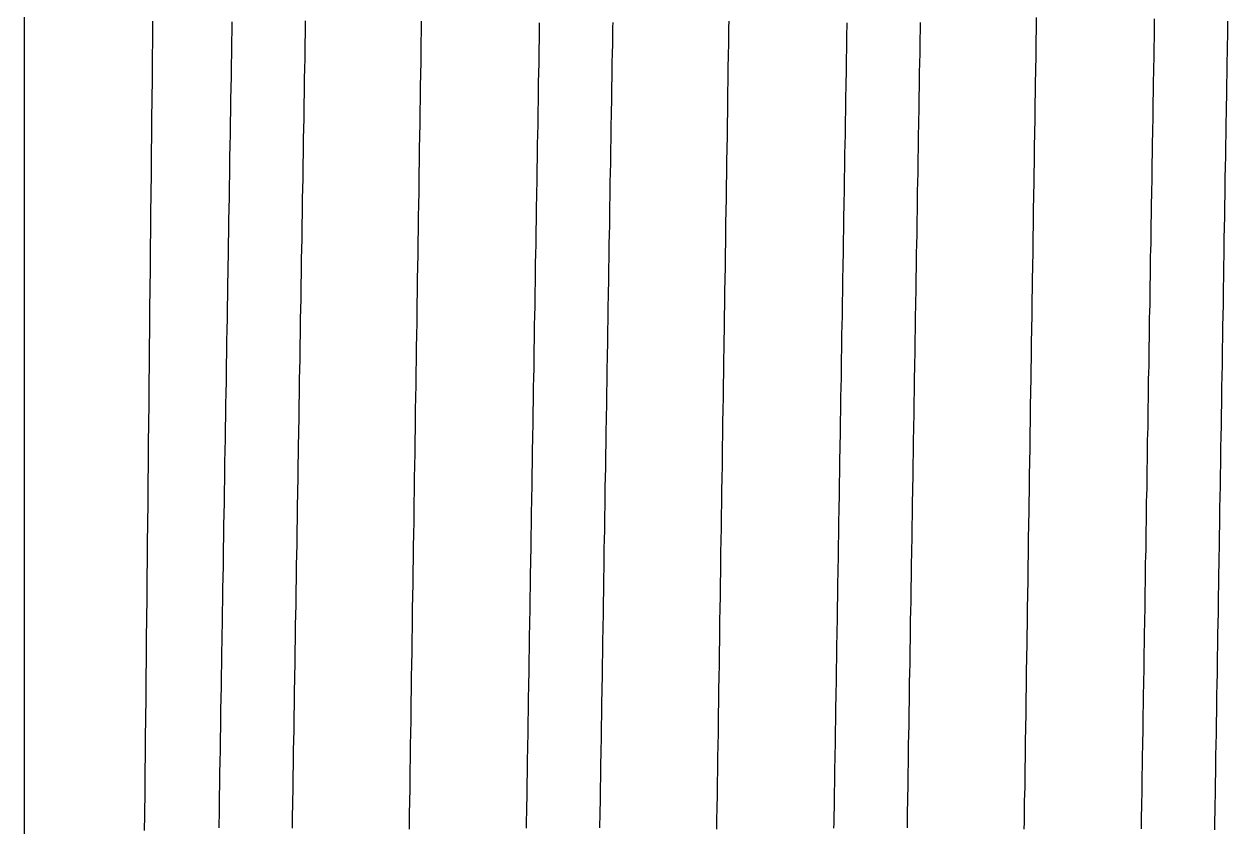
# Model space of a CAD drawing. Header units: millimetres. Extents: x 0 to 3800, y -67 to 2530.
# Drawn here: x 2223.99 to 2230.02, y 1465.35 to 1469.37 of the extents above; entities that cross this region are included whole.
import ezdxf

# ---------------------------------------------------------------- set-up
doc = ezdxf.new("R2010")
doc.units = ezdxf.units.MM
doc.layers.add('내부선 및 부속', color=4, linetype='Continuous')

msp = doc.modelspace()

# ---------------------------------------------------------------- linework, layer by layer
at = {"layer": '내부선 및 부속', "linetype": 'Continuous'}
msp.add_line((2223.9926, 1480.41), (2223.9926, 1449.6136), dxfattribs=at)
at = {"layer": '내부선 및 부속', "linetype": 'Continuous', "flags": 128}
for points in [[(2224.6366, 1469.3858), (2224.6366, 1469.3608), (2224.6356, 1469.3358), (2224.6356, 1469.3108), (2224.6356, 1469.2858), (2224.6356, 1469.2608), (2224.6346, 1469.2348), (2224.6346, 1469.2098), (2224.6346, 1469.1848), (2224.6346, 1469.1598), (2224.6336, 1469.1348), (2224.6336, 1469.1098), (2224.6336, 1469.0848), (2224.6336, 1469.0598), (2224.6326, 1469.0348), (2224.6326, 1469.0098), (2224.6326, 1468.9848), (2224.6326, 1468.9598), (2224.6316, 1468.9348), (2224.6316, 1468.9098), (2224.6316, 1468.8848), (2224.6306, 1468.8598), (2224.6306, 1468.8348), (2224.6306, 1468.8098), (2224.6306, 1468.7848), (2224.6296, 1468.7598), (2224.6296, 1468.7598), (2224.6296, 1468.7348), (2224.6296, 1468.7098), (2224.6296, 1468.6848), (2224.6286, 1468.6598), (2224.6286, 1468.6348), (2224.6286, 1468.6098), (2224.6286, 1468.5848), (2224.6276, 1468.5598), (2224.6276, 1468.5348), (2224.6276, 1468.5098), (2224.6276, 1468.4848), (2224.6266, 1468.4598), (2224.6266, 1468.4348), (2224.6266, 1468.4098), (2224.6266, 1468.3848), (2224.6256, 1468.3598), (2224.6256, 1468.3348), (2224.6256, 1468.3098), (2224.6246, 1468.2848), (2224.6246, 1468.2598), (2224.6246, 1468.2348), (2224.6246, 1468.2098), (2224.6236, 1468.1848), (2224.6236, 1468.1598), (2224.6236, 1468.1348), (2224.6236, 1468.1098), (2224.6226, 1468.0848), (2224.6226, 1468.0598), (2224.6226, 1468.0348), (2224.6226, 1468.0098), (2224.6216, 1467.9848), (2224.6216, 1467.9598), (2224.6216, 1467.9348), (2224.6216, 1467.9098), (2224.6206, 1467.8848), (2224.6206, 1467.8598), (2224.6206, 1467.8338), (2224.6206, 1467.8088), (2224.6196, 1467.7838), (2224.6196, 1467.7588), (2224.6196, 1467.7338), (2224.6196, 1467.7088), (2224.6186, 1467.6838), (2224.6186, 1467.6588), (2224.6186, 1467.6338), (2224.6176, 1467.6088), (2224.6176, 1467.5838), (2224.6176, 1467.5588), (2224.6176, 1467.5338), (2224.6166, 1467.5088), (2224.6166, 1467.4838), (2224.6166, 1467.4588), (2224.6166, 1467.4338), (2224.6156, 1467.4088), (2224.6156, 1467.3838), (2224.6156, 1467.3588), (2224.6156, 1467.3338), (2224.6146, 1467.3088), (2224.6146, 1467.2838), (2224.6146, 1467.2588), (2224.6146, 1467.2338), (2224.6136, 1467.2088), (2224.6136, 1467.1838), (2224.6136, 1467.1588), (2224.6136, 1467.1338), (2224.6126, 1467.1088), (2224.6126, 1467.0838), (2224.6126, 1467.0588), (2224.6126, 1467.0338), (2224.6116, 1467.0088), (2224.6116, 1466.9838), (2224.6116, 1466.9588), (2224.6116, 1466.9338), (2224.6106, 1466.9088), (2224.6106, 1466.8838), (2224.6106, 1466.8588), (2224.6106, 1466.8338), (2224.6096, 1466.8088), (2224.6096, 1466.7838), (2224.6096, 1466.7588), (2224.6086, 1466.7338), (2224.6086, 1466.7088), (2224.6086, 1466.6838), (2224.6086, 1466.6588), (2224.6076, 1466.6338), (2224.6076, 1466.6088), (2224.6076, 1466.5838), (2224.6076, 1466.5588), (2224.6066, 1466.5338), (2224.6066, 1466.5088), (2224.6066, 1466.4838), (2224.6066, 1466.4588), (2224.6056, 1466.4338), (2224.6056, 1466.4078), (2224.6056, 1466.3828), (2224.6056, 1466.3578), (2224.6046, 1466.3328), (2224.6046, 1466.3078), (2224.6046, 1466.2828), (2224.6046, 1466.2578), (2224.6046, 1466.2578), (2224.6036, 1466.2328), (2224.6036, 1466.2078), (2224.6036, 1466.1828), (2224.6036, 1466.1578), (2224.6026, 1466.1328), (2224.6026, 1466.1078), (2224.6026, 1466.0828), (2224.6026, 1466.0578), (2224.6016, 1466.0328), (2224.6016, 1466.0078), (2224.6016, 1465.9828), (2224.6016, 1465.9578), (2224.6006, 1465.9328), (2224.6006, 1465.9078), (2224.6006, 1465.8828), (2224.6006, 1465.8578), (2224.5996, 1465.8328), (2224.5996, 1465.8078), (2224.5996, 1465.7828), (2224.5996, 1465.7578), (2224.5986, 1465.7328), (2224.5986, 1465.7078), (2224.5986, 1465.6828), (2224.5976, 1465.6578), (2224.5976, 1465.6328), (2224.5976, 1465.6078), (2224.5976, 1465.5828), (2224.5966, 1465.5578), (2224.5966, 1465.5328), (2224.5966, 1465.5078), (2224.5966, 1465.4828), (2224.5956, 1465.4578), (2224.5956, 1465.4328), (2224.5956, 1465.4078), (2224.5956, 1465.3828), (2224.5946, 1465.3578), (2224.5946, 1465.3328)], [(2224.9696, 1465.3458), (2224.9696, 1465.3748), (2224.9706, 1465.4038), (2224.9706, 1465.4328), (2224.9716, 1465.4618), (2224.9716, 1465.4908), (2224.9716, 1465.5198), (2224.9726, 1465.5478), (2224.9726, 1465.5768), (2224.9736, 1465.6058), (2224.9736, 1465.6348), (2224.9746, 1465.6638), (2224.9746, 1465.6928), (2224.9756, 1465.7208), (2224.9756, 1465.7498), (2224.9766, 1465.7788), (2224.9766, 1465.8078), (2224.9776, 1465.8368), (2224.9776, 1465.8658), (2224.9776, 1465.8938), (2224.9786, 1465.9228), (2224.9786, 1465.9518), (2224.9796, 1465.9808), (2224.9796, 1466.0098), (2224.9806, 1466.0388), (2224.9806, 1466.0668), (2224.9816, 1466.0958), (2224.9816, 1466.1248), (2224.9826, 1466.1538), (2224.9826, 1466.1828), (2224.9836, 1466.2118), (2224.9836, 1466.2398), (2224.9846, 1466.2688), (2224.9846, 1466.2978), (2224.9846, 1466.3268), (2224.9856, 1466.3558), (2224.9856, 1466.3848), (2224.9866, 1466.4138), (2224.9866, 1466.4418), (2224.9876, 1466.4708), (2224.9876, 1466.4998), (2224.9886, 1466.5288), (2224.9886, 1466.5578), (2224.9896, 1466.5868), (2224.9896, 1466.6148), (2224.9906, 1466.6438), (2224.9906, 1466.6728), (2224.9916, 1466.7018), (2224.9916, 1466.7308), (2224.9916, 1466.7598), (2224.9926, 1466.7878), (2224.9926, 1466.8168), (2224.9936, 1466.8458), (2224.9936, 1466.8748), (2224.9946, 1466.9038), (2224.9946, 1466.9328), (2224.9956, 1466.9608), (2224.9956, 1466.9898), (2224.9966, 1467.0188), (2224.9966, 1467.0478), (2224.9976, 1467.0768), (2224.9976, 1467.1058), (2224.9986, 1467.1338), (2224.9986, 1467.1628), (2224.9986, 1467.1628), (2224.9986, 1467.1918), (2224.9996, 1467.2208), (2224.9996, 1467.2498), (2225.0006, 1467.2788), (2225.0006, 1467.3078), (2225.0016, 1467.3358), (2225.0016, 1467.3648), (2225.0026, 1467.3938), (2225.0026, 1467.4228), (2225.0036, 1467.4518), (2225.0036, 1467.4808), (2225.0046, 1467.5088), (2225.0046, 1467.5378), (2225.0056, 1467.5668), (2225.0056, 1467.5958), (2225.0056, 1467.6248), (2225.0066, 1467.6538), (2225.0066, 1467.6818), (2225.0076, 1467.7108), (2225.0076, 1467.7398), (2225.0086, 1467.7688), (2225.0086, 1467.7978), (2225.0096, 1467.8268), (2225.0096, 1467.8548), (2225.0106, 1467.8838), (2225.0106, 1467.9128), (2225.0116, 1467.9418), (2225.0116, 1467.9708), (2225.0126, 1467.9998), (2225.0126, 1468.0278), (2225.0136, 1468.0568), (2225.0136, 1468.0858), (2225.0146, 1468.1148), (2225.0146, 1468.1438), (2225.0146, 1468.1728), (2225.0156, 1468.2018), (2225.0156, 1468.2298), (2225.0166, 1468.2588), (2225.0166, 1468.2878), (2225.0176, 1468.3168), (2225.0176, 1468.3458), (2225.0186, 1468.3748), (2225.0186, 1468.4028), (2225.0196, 1468.4318), (2225.0196, 1468.4608), (2225.0206, 1468.4898), (2225.0206, 1468.5188), (2225.0216, 1468.5478), (2225.0216, 1468.5758), (2225.0226, 1468.6048), (2225.0226, 1468.6338), (2225.0236, 1468.6628), (2225.0236, 1468.6918), (2225.0236, 1468.7208), (2225.0246, 1468.7488), (2225.0246, 1468.7778), (2225.0256, 1468.8068), (2225.0256, 1468.8358), (2225.0266, 1468.8648), (2225.0266, 1468.8938), (2225.0276, 1468.9218), (2225.0276, 1468.9508), (2225.0286, 1468.9798), (2225.0286, 1469.0088), (2225.0296, 1469.0378), (2225.0296, 1469.0668), (2225.0306, 1469.0948), (2225.0306, 1469.1238), (2225.0316, 1469.1528), (2225.0316, 1469.1818), (2225.0326, 1469.2108), (2225.0326, 1469.2398), (2225.0336, 1469.2688), (2225.0336, 1469.2968), (2225.0346, 1469.3258), (2225.0346, 1469.3548), (2225.0356, 1469.3838)], [(2225.3366, 1465.3448), (2225.3366, 1465.3698), (2225.3376, 1465.3958), (2225.3376, 1465.4208), (2225.3386, 1465.4458), (2225.3386, 1465.4708), (2225.3386, 1465.4958), (2225.3396, 1465.5208), (2225.3396, 1465.5458), (2225.3406, 1465.5708), (2225.3406, 1465.5958), (2225.3406, 1465.6218), (2225.3416, 1465.6468), (2225.3416, 1465.6718), (2225.3426, 1465.6968), (2225.3426, 1465.7218), (2225.3426, 1465.7468), (2225.3436, 1465.7718), (2225.3436, 1465.7968), (2225.3446, 1465.8218), (2225.3446, 1465.8478), (2225.3446, 1465.8728), (2225.3456, 1465.8978), (2225.3456, 1465.9228), (2225.3466, 1465.9478), (2225.3466, 1465.9728), (2225.3466, 1465.9978), (2225.3476, 1466.0228), (2225.3476, 1466.0488), (2225.3486, 1466.0738), (2225.3486, 1466.0988), (2225.3486, 1466.1238), (2225.3496, 1466.1488), (2225.3496, 1466.1738), (2225.3506, 1466.1988), (2225.3506, 1466.2238), (2225.3506, 1466.2488), (2225.3516, 1466.2748), (2225.3516, 1466.2998), (2225.3526, 1466.3248), (2225.3526, 1466.3498), (2225.3526, 1466.3748), (2225.3536, 1466.3998), (2225.3536, 1466.4248), (2225.3546, 1466.4498), (2225.3546, 1466.4748), (2225.3556, 1466.5008), (2225.3556, 1466.5258), (2225.3556, 1466.5508), (2225.3566, 1466.5758), (2225.3566, 1466.6008), (2225.3576, 1466.6258), (2225.3576, 1466.6508), (2225.3576, 1466.6758), (2225.3586, 1466.7008), (2225.3586, 1466.7268), (2225.3596, 1466.7518), (2225.3596, 1466.7768), (2225.3596, 1466.8018), (2225.3606, 1466.8268), (2225.3606, 1466.8518), (2225.3616, 1466.8768), (2225.3616, 1466.9018), (2225.3616, 1466.9268), (2225.3626, 1466.9528), (2225.3626, 1466.9778), (2225.3636, 1467.0028), (2225.3636, 1467.0278), (2225.3636, 1467.0528), (2225.3646, 1467.0778), (2225.3646, 1467.1028), (2225.3656, 1467.1278), (2225.3656, 1467.1528), (2225.3656, 1467.1788), (2225.3666, 1467.2038), (2225.3666, 1467.2288), (2225.3676, 1467.2538), (2225.3676, 1467.2788), (2225.3686, 1467.3038), (2225.3686, 1467.3288), (2225.3686, 1467.3288), (2225.3686, 1467.3538), (2225.3696, 1467.3788), (2225.3696, 1467.4048), (2225.3706, 1467.4298), (2225.3706, 1467.4548), (2225.3706, 1467.4798), (2225.3716, 1467.5048), (2225.3716, 1467.5298), (2225.3726, 1467.5548), (2225.3726, 1467.5798), (2225.3726, 1467.6048), (2225.3736, 1467.6308), (2225.3736, 1467.6558), (2225.3746, 1467.6808), (2225.3746, 1467.7058), (2225.3746, 1467.7308), (2225.3756, 1467.7558), (2225.3756, 1467.7808), (2225.3766, 1467.8058), (2225.3766, 1467.8318), (2225.3776, 1467.8568), (2225.3776, 1467.8818), (2225.3776, 1467.9068), (2225.3786, 1467.9318), (2225.3786, 1467.9568), (2225.3796, 1467.9818), (2225.3796, 1468.0068), (2225.3796, 1468.0318), (2225.3806, 1468.0578), (2225.3806, 1468.0828), (2225.3816, 1468.1078), (2225.3816, 1468.1328), (2225.3816, 1468.1578), (2225.3826, 1468.1828), (2225.3826, 1468.2078), (2225.3836, 1468.2328), (2225.3836, 1468.2578), (2225.3846, 1468.2838), (2225.3846, 1468.3088), (2225.3846, 1468.3338), (2225.3856, 1468.3588), (2225.3856, 1468.3838), (2225.3866, 1468.4088), (2225.3866, 1468.4338), (2225.3866, 1468.4588), (2225.3876, 1468.4838), (2225.3876, 1468.5098), (2225.3886, 1468.5348), (2225.3886, 1468.5598), (2225.3896, 1468.5848), (2225.3896, 1468.6098), (2225.3896, 1468.6348), (2225.3906, 1468.6598), (2225.3906, 1468.6848), (2225.3916, 1468.7098), (2225.3916, 1468.7358), (2225.3916, 1468.7608), (2225.3926, 1468.7858), (2225.3926, 1468.8108), (2225.3936, 1468.8358), (2225.3936, 1468.8608), (2225.3946, 1468.8858), (2225.3946, 1468.9108), (2225.3946, 1468.9358), (2225.3956, 1468.9618), (2225.3956, 1468.9868), (2225.3966, 1469.0118), (2225.3966, 1469.0368), (2225.3966, 1469.0618), (2225.3976, 1469.0868), (2225.3976, 1469.1118), (2225.3986, 1469.1368), (2225.3986, 1469.1618), (2225.3996, 1469.1878), (2225.3996, 1469.2128), (2225.3996, 1469.2378), (2225.4006, 1469.2628), (2225.4006, 1469.2878), (2225.4016, 1469.3128), (2225.4016, 1469.3378), (2225.4016, 1469.3628), (2225.4026, 1469.3878)], [(2225.9226, 1465.3388), (2225.9226, 1465.3698), (2225.9236, 1465.4008), (2225.9236, 1465.4318), (2225.9246, 1465.4628), (2225.9246, 1465.4948), (2225.9256, 1465.5258), (2225.9256, 1465.5568), (2225.9256, 1465.5878), (2225.9266, 1465.6188), (2225.9266, 1465.6498), (2225.9276, 1465.6808), (2225.9276, 1465.7128), (2225.9286, 1465.7438), (2225.9286, 1465.7748), (2225.9296, 1465.8058), (2225.9296, 1465.8368), (2225.9306, 1465.8678), (2225.9306, 1465.8988), (2225.9316, 1465.9308), (2225.9316, 1465.9618), (2225.9316, 1465.9928), (2225.9326, 1466.0238), (2225.9326, 1466.0548), (2225.9336, 1466.0858), (2225.9336, 1466.1168), (2225.9346, 1466.1478), (2225.9346, 1466.1798), (2225.9356, 1466.2108), (2225.9356, 1466.2418), (2225.9366, 1466.2728), (2225.9366, 1466.3038), (2225.9376, 1466.3348), (2225.9376, 1466.3658), (2225.9386, 1466.3978), (2225.9386, 1466.4288), (2225.9386, 1466.4598), (2225.9396, 1466.4908), (2225.9396, 1466.5218), (2225.9406, 1466.5528), (2225.9406, 1466.5838), (2225.9416, 1466.6148), (2225.9416, 1466.6468), (2225.9426, 1466.6778), (2225.9426, 1466.7088), (2225.9436, 1466.7398), (2225.9436, 1466.7708), (2225.9446, 1466.8018), (2225.9446, 1466.8328), (2225.9456, 1466.8648), (2225.9456, 1466.8958), (2225.9456, 1466.9268), (2225.9466, 1466.9578), (2225.9466, 1466.9888), (2225.9476, 1467.0198), (2225.9476, 1467.0508), (2225.9486, 1467.0818), (2225.9486, 1467.1138), (2225.9496, 1467.1448), (2225.9496, 1467.1758), (2225.9506, 1467.2068), (2225.9506, 1467.2378), (2225.9516, 1467.2688), (2225.9516, 1467.2688), (2225.9516, 1467.2998), (2225.9526, 1467.3318), (2225.9526, 1467.3628), (2225.9536, 1467.3938), (2225.9536, 1467.4248), (2225.9536, 1467.4558), (2225.9546, 1467.4868), (2225.9546, 1467.5178), (2225.9556, 1467.5488), (2225.9556, 1467.5808), (2225.9566, 1467.6118), (2225.9566, 1467.6428), (2225.9576, 1467.6738), (2225.9576, 1467.7048), (2225.9586, 1467.7358), (2225.9586, 1467.7668), (2225.9596, 1467.7988), (2225.9596, 1467.8298), (2225.9606, 1467.8608), (2225.9606, 1467.8918), (2225.9616, 1467.9228), (2225.9616, 1467.9538), (2225.9616, 1467.9848), (2225.9626, 1468.0158), (2225.9626, 1468.0478), (2225.9636, 1468.0788), (2225.9636, 1468.1098), (2225.9646, 1468.1408), (2225.9646, 1468.1718), (2225.9656, 1468.2028), (2225.9656, 1468.2338), (2225.9666, 1468.2658), (2225.9666, 1468.2968), (2225.9676, 1468.3278), (2225.9676, 1468.3588), (2225.9686, 1468.3898), (2225.9686, 1468.4208), (2225.9696, 1468.4518), (2225.9696, 1468.4828), (2225.9706, 1468.5148), (2225.9706, 1468.5458), (2225.9706, 1468.5768), (2225.9716, 1468.6078), (2225.9716, 1468.6388), (2225.9726, 1468.6698), (2225.9726, 1468.7008), (2225.9736, 1468.7328), (2225.9736, 1468.7638), (2225.9746, 1468.7948), (2225.9746, 1468.8258), (2225.9756, 1468.8568), (2225.9756, 1468.8878), (2225.9766, 1468.9188), (2225.9766, 1468.9498), (2225.9776, 1468.9818), (2225.9776, 1469.0128), (2225.9786, 1469.0438), (2225.9786, 1469.0748), (2225.9796, 1469.1058), (2225.9796, 1469.1368), (2225.9806, 1469.1678), (2225.9806, 1469.1998), (2225.9816, 1469.2308), (2225.9816, 1469.2618), (2225.9816, 1469.2928), (2225.9826, 1469.3238), (2225.9826, 1469.3548), (2225.9836, 1469.3858)], [(2226.5086, 1465.3448), (2226.5096, 1465.3688), (2226.5096, 1465.3928), (2226.5106, 1465.4168), (2226.5106, 1465.4408), (2226.5106, 1465.4648), (2226.5116, 1465.4888), (2226.5116, 1465.5128), (2226.5126, 1465.5358), (2226.5126, 1465.5598), (2226.5126, 1465.5838), (2226.5136, 1465.6078), (2226.5136, 1465.6318), (2226.5136, 1465.6558), (2226.5146, 1465.6798), (2226.5146, 1465.7028), (2226.5156, 1465.7268), (2226.5156, 1465.7508), (2226.5156, 1465.7748), (2226.5166, 1465.7988), (2226.5166, 1465.8228), (2226.5176, 1465.8468), (2226.5176, 1465.8698), (2226.5176, 1465.8938), (2226.5186, 1465.9178), (2226.5186, 1465.9418), (2226.5186, 1465.9658), (2226.5196, 1465.9898), (2226.5196, 1466.0138), (2226.5206, 1466.0378), (2226.5206, 1466.0608), (2226.5206, 1466.0848), (2226.5216, 1466.1088), (2226.5216, 1466.1328), (2226.5226, 1466.1568), (2226.5226, 1466.1808), (2226.5226, 1466.2048), (2226.5236, 1466.2278), (2226.5236, 1466.2518), (2226.5236, 1466.2758), (2226.5246, 1466.2998), (2226.5246, 1466.3238), (2226.5256, 1466.3478), (2226.5256, 1466.3718), (2226.5256, 1466.3958), (2226.5266, 1466.4188), (2226.5266, 1466.4428), (2226.5276, 1466.4668), (2226.5276, 1466.4668), (2226.5276, 1466.4908), (2226.5276, 1466.5148), (2226.5286, 1466.5388), (2226.5286, 1466.5628), (2226.5286, 1466.5858), (2226.5296, 1466.6098), (2226.5296, 1466.6338), (2226.5306, 1466.6578), (2226.5306, 1466.6818), (2226.5306, 1466.7058), (2226.5316, 1466.7298), (2226.5316, 1466.7528), (2226.5326, 1466.7768), (2226.5326, 1466.8008), (2226.5326, 1466.8248), (2226.5336, 1466.8488), (2226.5336, 1466.8728), (2226.5336, 1466.8968), (2226.5346, 1466.9208), (2226.5346, 1466.9438), (2226.5356, 1466.9678), (2226.5356, 1466.9918), (2226.5356, 1467.0158), (2226.5366, 1467.0398), (2226.5366, 1467.0638), (2226.5376, 1467.0878), (2226.5376, 1467.1108), (2226.5376, 1467.1348), (2226.5386, 1467.1588), (2226.5386, 1467.1828), (2226.5396, 1467.2068), (2226.5396, 1467.2308), (2226.5396, 1467.2548), (2226.5406, 1467.2788), (2226.5406, 1467.3018), (2226.5406, 1467.3258), (2226.5416, 1467.3498), (2226.5416, 1467.3738), (2226.5426, 1467.3978), (2226.5426, 1467.4218), (2226.5426, 1467.4458), (2226.5436, 1467.4688), (2226.5436, 1467.4928), (2226.5446, 1467.5168), (2226.5446, 1467.5408), (2226.5446, 1467.5648), (2226.5456, 1467.5888), (2226.5456, 1467.6128), (2226.5466, 1467.6358), (2226.5466, 1467.6598), (2226.5466, 1467.6838), (2226.5476, 1467.7078), (2226.5476, 1467.7318), (2226.5476, 1467.7558), (2226.5486, 1467.7798), (2226.5486, 1467.8038), (2226.5496, 1467.8268), (2226.5496, 1467.8508), (2226.5496, 1467.8748), (2226.5506, 1467.8988), (2226.5506, 1467.9228), (2226.5516, 1467.9468), (2226.5516, 1467.9708), (2226.5516, 1467.9938), (2226.5526, 1468.0178), (2226.5526, 1468.0418), (2226.5536, 1468.0658), (2226.5536, 1468.0898), (2226.5536, 1468.1138), (2226.5546, 1468.1378), (2226.5546, 1468.1618), (2226.5546, 1468.1848), (2226.5556, 1468.2088), (2226.5556, 1468.2328), (2226.5566, 1468.2568), (2226.5566, 1468.2808), (2226.5566, 1468.3048), (2226.5576, 1468.3288), (2226.5576, 1468.3518), (2226.5586, 1468.3758), (2226.5586, 1468.3998), (2226.5586, 1468.4238), (2226.5596, 1468.4478), (2226.5596, 1468.4718), (2226.5606, 1468.4958), (2226.5606, 1468.5188), (2226.5606, 1468.5428), (2226.5616, 1468.5668), (2226.5616, 1468.5908), (2226.5626, 1468.6148), (2226.5626, 1468.6388), (2226.5626, 1468.6628), (2226.5636, 1468.6868), (2226.5636, 1468.7098), (2226.5646, 1468.7338), (2226.5646, 1468.7578), (2226.5646, 1468.7818), (2226.5656, 1468.8058), (2226.5656, 1468.8298), (2226.5666, 1468.8538), (2226.5666, 1468.8538), (2226.5666, 1468.8768), (2226.5666, 1468.9008), (2226.5676, 1468.9248), (2226.5676, 1468.9488), (2226.5686, 1468.9728), (2226.5686, 1468.9968), (2226.5686, 1469.0208), (2226.5696, 1469.0448), (2226.5696, 1469.0678), (2226.5696, 1469.0918), (2226.5706, 1469.1158), (2226.5706, 1469.1398), (2226.5716, 1469.1638), (2226.5716, 1469.1878), (2226.5716, 1469.2118), (2226.5726, 1469.2348), (2226.5726, 1469.2588), (2226.5736, 1469.2828), (2226.5736, 1469.3068), (2226.5736, 1469.3308), (2226.5746, 1469.3548), (2226.5746, 1469.3788)], [(2226.8766, 1465.3468), (2226.8766, 1465.3708), (2226.8776, 1465.3938), (2226.8776, 1465.4178), (2226.8776, 1465.4418), (2226.8786, 1465.4658), (2226.8786, 1465.4898), (2226.8786, 1465.5138), (2226.8796, 1465.5378), (2226.8796, 1465.5618), (2226.8806, 1465.5848), (2226.8806, 1465.6088), (2226.8806, 1465.6328), (2226.8816, 1465.6568), (2226.8816, 1465.6808), (2226.8826, 1465.7048), (2226.8826, 1465.7288), (2226.8826, 1465.7518), (2226.8836, 1465.7758), (2226.8836, 1465.7998), (2226.8836, 1465.8238), (2226.8846, 1465.8478), (2226.8846, 1465.8718), (2226.8856, 1465.8958), (2226.8856, 1465.9188), (2226.8856, 1465.9428), (2226.8866, 1465.9668), (2226.8866, 1465.9908), (2226.8876, 1466.0148), (2226.8876, 1466.0388), (2226.8876, 1466.0628), (2226.8886, 1466.0868), (2226.8886, 1466.1098), (2226.8886, 1466.1338), (2226.8896, 1466.1578), (2226.8896, 1466.1818), (2226.8906, 1466.2058), (2226.8906, 1466.2298), (2226.8906, 1466.2538), (2226.8916, 1466.2768), (2226.8916, 1466.3008), (2226.8926, 1466.3248), (2226.8926, 1466.3488), (2226.8926, 1466.3728), (2226.8936, 1466.3968), (2226.8936, 1466.4208), (2226.8936, 1466.4448), (2226.8936, 1466.4448), (2226.8946, 1466.4678), (2226.8946, 1466.4918), (2226.8956, 1466.5158), (2226.8956, 1466.5398), (2226.8956, 1466.5638), (2226.8966, 1466.5878), (2226.8966, 1466.6118), (2226.8976, 1466.6348), (2226.8976, 1466.6588), (2226.8976, 1466.6828), (2226.8986, 1466.7068), (2226.8986, 1466.7308), (2226.8986, 1466.7548), (2226.8996, 1466.7788), (2226.8996, 1466.8018), (2226.9006, 1466.8258), (2226.9006, 1466.8498), (2226.9006, 1466.8738), (2226.9016, 1466.8978), (2226.9016, 1466.9218), (2226.9026, 1466.9458), (2226.9026, 1466.9698), (2226.9026, 1466.9928), (2226.9036, 1467.0168), (2226.9036, 1467.0408), (2226.9036, 1467.0648), (2226.9046, 1467.0888), (2226.9046, 1467.1128), (2226.9056, 1467.1368), (2226.9056, 1467.1598), (2226.9056, 1467.1838), (2226.9066, 1467.2078), (2226.9066, 1467.2318), (2226.9076, 1467.2558), (2226.9076, 1467.2798), (2226.9076, 1467.3038), (2226.9086, 1467.3278), (2226.9086, 1467.3508), (2226.9096, 1467.3748), (2226.9096, 1467.3988), (2226.9096, 1467.4228), (2226.9106, 1467.4468), (2226.9106, 1467.4708), (2226.9106, 1467.4948), (2226.9116, 1467.5178), (2226.9116, 1467.5418), (2226.9126, 1467.5658), (2226.9126, 1467.5898), (2226.9126, 1467.6138), (2226.9136, 1467.6378), (2226.9136, 1467.6618), (2226.9146, 1467.6848), (2226.9146, 1467.7088), (2226.9146, 1467.7328), (2226.9156, 1467.7568), (2226.9156, 1467.7808), (2226.9166, 1467.8048), (2226.9166, 1467.8288), (2226.9166, 1467.8528), (2226.9176, 1467.8758), (2226.9176, 1467.8998), (2226.9176, 1467.9238), (2226.9186, 1467.9478), (2226.9186, 1467.9718), (2226.9196, 1467.9958), (2226.9196, 1468.0198), (2226.9196, 1468.0428), (2226.9206, 1468.0668), (2226.9206, 1468.0908), (2226.9216, 1468.1148), (2226.9216, 1468.1388), (2226.9216, 1468.1628), (2226.9226, 1468.1868), (2226.9226, 1468.2108), (2226.9236, 1468.2338), (2226.9236, 1468.2578), (2226.9236, 1468.2818), (2226.9246, 1468.3058), (2226.9246, 1468.3298), (2226.9256, 1468.3538), (2226.9256, 1468.3778), (2226.9256, 1468.4008), (2226.9266, 1468.4248), (2226.9266, 1468.4488), (2226.9266, 1468.4728), (2226.9276, 1468.4968), (2226.9276, 1468.5208), (2226.9286, 1468.5448), (2226.9286, 1468.5678), (2226.9286, 1468.5918), (2226.9296, 1468.6158), (2226.9296, 1468.6398), (2226.9306, 1468.6638), (2226.9306, 1468.6878), (2226.9306, 1468.7118), (2226.9316, 1468.7358), (2226.9316, 1468.7588), (2226.9326, 1468.7828), (2226.9326, 1468.8068), (2226.9326, 1468.8308), (2226.9326, 1468.8308), (2226.9336, 1468.8548), (2226.9336, 1468.8788), (2226.9346, 1468.9028), (2226.9346, 1468.9258), (2226.9346, 1468.9498), (2226.9356, 1468.9738), (2226.9356, 1468.9978), (2226.9366, 1469.0218), (2226.9366, 1469.0458), (2226.9366, 1469.0698), (2226.9376, 1469.0938), (2226.9376, 1469.1168), (2226.9386, 1469.1408), (2226.9386, 1469.1648), (2226.9386, 1469.1888), (2226.9396, 1469.2128), (2226.9396, 1469.2368), (2226.9406, 1469.2608), (2226.9406, 1469.2838), (2226.9406, 1469.3078), (2226.9416, 1469.3318), (2226.9416, 1469.3558), (2226.9426, 1469.3798)], [(2227.4626, 1465.3388), (2227.4626, 1465.3698), (2227.4626, 1465.4008), (2227.4636, 1465.4318), (2227.4636, 1465.4628), (2227.4646, 1465.4948), (2227.4646, 1465.5258), (2227.4656, 1465.5568), (2227.4656, 1465.5878), (2227.4666, 1465.6188), (2227.4666, 1465.6498), (2227.4676, 1465.6808), (2227.4676, 1465.7128), (2227.4686, 1465.7438), (2227.4686, 1465.7748), (2227.4696, 1465.8058), (2227.4696, 1465.8368), (2227.4696, 1465.8678), (2227.4706, 1465.8988), (2227.4706, 1465.9308), (2227.4716, 1465.9618), (2227.4716, 1465.9928), (2227.4726, 1466.0238), (2227.4726, 1466.0548), (2227.4736, 1466.0858), (2227.4736, 1466.1168), (2227.4746, 1466.1478), (2227.4746, 1466.1798), (2227.4756, 1466.2108), (2227.4756, 1466.2418), (2227.4766, 1466.2728), (2227.4766, 1466.3038), (2227.4766, 1466.3348), (2227.4776, 1466.3658), (2227.4776, 1466.3978), (2227.4786, 1466.4288), (2227.4786, 1466.4598), (2227.4796, 1466.4908), (2227.4796, 1466.5218), (2227.4806, 1466.5528), (2227.4806, 1466.5838), (2227.4816, 1466.6148), (2227.4816, 1466.6468), (2227.4826, 1466.6778), (2227.4826, 1466.7088), (2227.4826, 1466.7398), (2227.4836, 1466.7708), (2227.4836, 1466.8018), (2227.4846, 1466.8328), (2227.4846, 1466.8648), (2227.4856, 1466.8958), (2227.4856, 1466.9268), (2227.4866, 1466.9578), (2227.4866, 1466.9888), (2227.4876, 1467.0198), (2227.4876, 1467.0508), (2227.4886, 1467.0818), (2227.4886, 1467.1138), (2227.4896, 1467.1448), (2227.4896, 1467.1758), (2227.4906, 1467.2068), (2227.4906, 1467.2378), (2227.4906, 1467.2688), (2227.4906, 1467.2688), (2227.4916, 1467.2998), (2227.4916, 1467.3318), (2227.4926, 1467.3628), (2227.4926, 1467.3938), (2227.4936, 1467.4248), (2227.4936, 1467.4558), (2227.4946, 1467.4868), (2227.4946, 1467.5178), (2227.4956, 1467.5488), (2227.4956, 1467.5808), (2227.4966, 1467.6118), (2227.4966, 1467.6428), (2227.4976, 1467.6738), (2227.4976, 1467.7048), (2227.4986, 1467.7358), (2227.4986, 1467.7668), (2227.4986, 1467.7988), (2227.4996, 1467.8298), (2227.4996, 1467.8608), (2227.5006, 1467.8918), (2227.5006, 1467.9228), (2227.5016, 1467.9538), (2227.5016, 1467.9848), (2227.5026, 1468.0158), (2227.5026, 1468.0478), (2227.5036, 1468.0788), (2227.5036, 1468.1098), (2227.5046, 1468.1408), (2227.5046, 1468.1718), (2227.5056, 1468.2028), (2227.5056, 1468.2338), (2227.5066, 1468.2658), (2227.5066, 1468.2968), (2227.5066, 1468.3278), (2227.5076, 1468.3588), (2227.5076, 1468.3898), (2227.5086, 1468.4208), (2227.5086, 1468.4518), (2227.5096, 1468.4828), (2227.5096, 1468.5148), (2227.5106, 1468.5458), (2227.5106, 1468.5768), (2227.5116, 1468.6078), (2227.5116, 1468.6388), (2227.5126, 1468.6698), (2227.5126, 1468.7008), (2227.5136, 1468.7328), (2227.5136, 1468.7638), (2227.5146, 1468.7948), (2227.5146, 1468.8258), (2227.5156, 1468.8568), (2227.5156, 1468.8878), (2227.5166, 1468.9188), (2227.5166, 1468.9498), (2227.5166, 1468.9818), (2227.5176, 1469.0128), (2227.5176, 1469.0438), (2227.5186, 1469.0748), (2227.5186, 1469.1058), (2227.5196, 1469.1368), (2227.5196, 1469.1678), (2227.5206, 1469.1998), (2227.5206, 1469.2308), (2227.5216, 1469.2618), (2227.5216, 1469.2928), (2227.5226, 1469.3238), (2227.5226, 1469.3548), (2227.5236, 1469.3858)], [(2228.0486, 1465.3448), (2228.0496, 1465.3688), (2228.0496, 1465.3928), (2228.0496, 1465.4168), (2228.0506, 1465.4408), (2228.0506, 1465.4648), (2228.0516, 1465.4888), (2228.0516, 1465.5128), (2228.0516, 1465.5358), (2228.0526, 1465.5598), (2228.0526, 1465.5838), (2228.0536, 1465.6078), (2228.0536, 1465.6318), (2228.0536, 1465.6558), (2228.0546, 1465.6798), (2228.0546, 1465.7028), (2228.0546, 1465.7268), (2228.0556, 1465.7508), (2228.0556, 1465.7748), (2228.0566, 1465.7988), (2228.0566, 1465.8228), (2228.0566, 1465.8468), (2228.0576, 1465.8698), (2228.0576, 1465.8938), (2228.0586, 1465.9178), (2228.0586, 1465.9418), (2228.0586, 1465.9658), (2228.0596, 1465.9898), (2228.0596, 1466.0138), (2228.0596, 1466.0378), (2228.0606, 1466.0608), (2228.0606, 1466.0848), (2228.0616, 1466.1088), (2228.0616, 1466.1328), (2228.0616, 1466.1568), (2228.0626, 1466.1808), (2228.0626, 1466.2048), (2228.0636, 1466.2278), (2228.0636, 1466.2518), (2228.0636, 1466.2758), (2228.0646, 1466.2998), (2228.0646, 1466.3238), (2228.0646, 1466.3478), (2228.0656, 1466.3718), (2228.0656, 1466.3958), (2228.0666, 1466.4188), (2228.0666, 1466.4428), (2228.0666, 1466.4668), (2228.0666, 1466.4668), (2228.0676, 1466.4908), (2228.0676, 1466.5148), (2228.0686, 1466.5388), (2228.0686, 1466.5628), (2228.0686, 1466.5858), (2228.0696, 1466.6098), (2228.0696, 1466.6338), (2228.0696, 1466.6578), (2228.0706, 1466.6818), (2228.0706, 1466.7058), (2228.0716, 1466.7298), (2228.0716, 1466.7528), (2228.0716, 1466.7768), (2228.0726, 1466.8008), (2228.0726, 1466.8248), (2228.0736, 1466.8488), (2228.0736, 1466.8728), (2228.0736, 1466.8968), (2228.0746, 1466.9208), (2228.0746, 1466.9438), (2228.0746, 1466.9678), (2228.0756, 1466.9918), (2228.0756, 1467.0158), (2228.0766, 1467.0398), (2228.0766, 1467.0638), (2228.0766, 1467.0878), (2228.0776, 1467.1108), (2228.0776, 1467.1348), (2228.0786, 1467.1588), (2228.0786, 1467.1828), (2228.0786, 1467.2068), (2228.0796, 1467.2308), (2228.0796, 1467.2548), (2228.0796, 1467.2788), (2228.0806, 1467.3018), (2228.0806, 1467.3258), (2228.0816, 1467.3498), (2228.0816, 1467.3738), (2228.0816, 1467.3978), (2228.0826, 1467.4218), (2228.0826, 1467.4458), (2228.0836, 1467.4688), (2228.0836, 1467.4928), (2228.0836, 1467.5168), (2228.0846, 1467.5408), (2228.0846, 1467.5648), (2228.0856, 1467.5888), (2228.0856, 1467.6128), (2228.0856, 1467.6358), (2228.0866, 1467.6598), (2228.0866, 1467.6838), (2228.0866, 1467.7078), (2228.0876, 1467.7318), (2228.0876, 1467.7558), (2228.0886, 1467.7798), (2228.0886, 1467.8038), (2228.0886, 1467.8268), (2228.0896, 1467.8508), (2228.0896, 1467.8748), (2228.0906, 1467.8988), (2228.0906, 1467.9228), (2228.0906, 1467.9468), (2228.0916, 1467.9708), (2228.0916, 1467.9938), (2228.0926, 1468.0178), (2228.0926, 1468.0418), (2228.0926, 1468.0658), (2228.0936, 1468.0898), (2228.0936, 1468.1138), (2228.0946, 1468.1378), (2228.0946, 1468.1618), (2228.0946, 1468.1848), (2228.0956, 1468.2088), (2228.0956, 1468.2328), (2228.0956, 1468.2568), (2228.0966, 1468.2808), (2228.0966, 1468.3048), (2228.0976, 1468.3288), (2228.0976, 1468.3518), (2228.0976, 1468.3758), (2228.0986, 1468.3998), (2228.0986, 1468.4238), (2228.0996, 1468.4478), (2228.0996, 1468.4718), (2228.0996, 1468.4958), (2228.1006, 1468.5188), (2228.1006, 1468.5428), (2228.1016, 1468.5668), (2228.1016, 1468.5908), (2228.1016, 1468.6148), (2228.1026, 1468.6388), (2228.1026, 1468.6628), (2228.1036, 1468.6868), (2228.1036, 1468.7098), (2228.1036, 1468.7338), (2228.1046, 1468.7578), (2228.1046, 1468.7818), (2228.1056, 1468.8058), (2228.1056, 1468.8298), (2228.1056, 1468.8538), (2228.1056, 1468.8538), (2228.1066, 1468.8768), (2228.1066, 1468.9008), (2228.1076, 1468.9248), (2228.1076, 1468.9488), (2228.1076, 1468.9728), (2228.1086, 1468.9968), (2228.1086, 1469.0208), (2228.1096, 1469.0448), (2228.1096, 1469.0678), (2228.1096, 1469.0918), (2228.1106, 1469.1158), (2228.1106, 1469.1398), (2228.1116, 1469.1638), (2228.1116, 1469.1878), (2228.1116, 1469.2118), (2228.1126, 1469.2348), (2228.1126, 1469.2588), (2228.1136, 1469.2828), (2228.1136, 1469.3068), (2228.1136, 1469.3308), (2228.1146, 1469.3548), (2228.1146, 1469.3788)], [(2228.4166, 1465.3468), (2228.4166, 1465.3708), (2228.4166, 1465.3938), (2228.4176, 1465.4178), (2228.4176, 1465.4418), (2228.4186, 1465.4658), (2228.4186, 1465.4898), (2228.4186, 1465.5138), (2228.4196, 1465.5378), (2228.4196, 1465.5618), (2228.4196, 1465.5848), (2228.4206, 1465.6088), (2228.4206, 1465.6328), (2228.4216, 1465.6568), (2228.4216, 1465.6808), (2228.4216, 1465.7048), (2228.4226, 1465.7288), (2228.4226, 1465.7518), (2228.4226, 1465.7758), (2228.4236, 1465.7998), (2228.4236, 1465.8238), (2228.4246, 1465.8478), (2228.4246, 1465.8718), (2228.4246, 1465.8958), (2228.4256, 1465.9188), (2228.4256, 1465.9428), (2228.4266, 1465.9668), (2228.4266, 1465.9908), (2228.4266, 1466.0148), (2228.4276, 1466.0388), (2228.4276, 1466.0628), (2228.4276, 1466.0868), (2228.4286, 1466.1098), (2228.4286, 1466.1338), (2228.4296, 1466.1578), (2228.4296, 1466.1818), (2228.4296, 1466.2058), (2228.4306, 1466.2298), (2228.4306, 1466.2538), (2228.4316, 1466.2768), (2228.4316, 1466.3008), (2228.4316, 1466.3248), (2228.4326, 1466.3488), (2228.4326, 1466.3728), (2228.4326, 1466.3968), (2228.4336, 1466.4208), (2228.4336, 1466.4448), (2228.4336, 1466.4448), (2228.4346, 1466.4678), (2228.4346, 1466.4918), (2228.4346, 1466.5158), (2228.4356, 1466.5398), (2228.4356, 1466.5638), (2228.4366, 1466.5878), (2228.4366, 1466.6118), (2228.4366, 1466.6348), (2228.4376, 1466.6588), (2228.4376, 1466.6828), (2228.4386, 1466.7068), (2228.4386, 1466.7308), (2228.4386, 1466.7548), (2228.4396, 1466.7788), (2228.4396, 1466.8018), (2228.4396, 1466.8258), (2228.4406, 1466.8498), (2228.4406, 1466.8738), (2228.4416, 1466.8978), (2228.4416, 1466.9218), (2228.4416, 1466.9458), (2228.4426, 1466.9698), (2228.4426, 1466.9928), (2228.4436, 1467.0168), (2228.4436, 1467.0408), (2228.4436, 1467.0648), (2228.4446, 1467.0888), (2228.4446, 1467.1128), (2228.4446, 1467.1368), (2228.4456, 1467.1598), (2228.4456, 1467.1838), (2228.4466, 1467.2078), (2228.4466, 1467.2318), (2228.4466, 1467.2558), (2228.4476, 1467.2798), (2228.4476, 1467.3038), (2228.4486, 1467.3278), (2228.4486, 1467.3508), (2228.4486, 1467.3748), (2228.4496, 1467.3988), (2228.4496, 1467.4228), (2228.4506, 1467.4468), (2228.4506, 1467.4708), (2228.4506, 1467.4948), (2228.4516, 1467.5178), (2228.4516, 1467.5418), (2228.4516, 1467.5658), (2228.4526, 1467.5898), (2228.4526, 1467.6138), (2228.4536, 1467.6378), (2228.4536, 1467.6618), (2228.4536, 1467.6848), (2228.4546, 1467.7088), (2228.4546, 1467.7328), (2228.4556, 1467.7568), (2228.4556, 1467.7808), (2228.4556, 1467.8048), (2228.4566, 1467.8288), (2228.4566, 1467.8528), (2228.4576, 1467.8758), (2228.4576, 1467.8998), (2228.4576, 1467.9238), (2228.4586, 1467.9478), (2228.4586, 1467.9718), (2228.4586, 1467.9958), (2228.4596, 1468.0198), (2228.4596, 1468.0428), (2228.4606, 1468.0668), (2228.4606, 1468.0908), (2228.4606, 1468.1148), (2228.4616, 1468.1388), (2228.4616, 1468.1628), (2228.4626, 1468.1868), (2228.4626, 1468.2108), (2228.4626, 1468.2338), (2228.4636, 1468.2578), (2228.4636, 1468.2818), (2228.4646, 1468.3058), (2228.4646, 1468.3298), (2228.4646, 1468.3538), (2228.4656, 1468.3778), (2228.4656, 1468.4008), (2228.4666, 1468.4248), (2228.4666, 1468.4488), (2228.4666, 1468.4728), (2228.4676, 1468.4968), (2228.4676, 1468.5208), (2228.4676, 1468.5448), (2228.4686, 1468.5678), (2228.4686, 1468.5918), (2228.4696, 1468.6158), (2228.4696, 1468.6398), (2228.4696, 1468.6638), (2228.4706, 1468.6878), (2228.4706, 1468.7118), (2228.4716, 1468.7358), (2228.4716, 1468.7588), (2228.4716, 1468.7828), (2228.4726, 1468.8068), (2228.4726, 1468.8308), (2228.4726, 1468.8308), (2228.4736, 1468.8548), (2228.4736, 1468.8788), (2228.4736, 1468.9028), (2228.4746, 1468.9258), (2228.4746, 1468.9498), (2228.4756, 1468.9738), (2228.4756, 1468.9978), (2228.4756, 1469.0218), (2228.4766, 1469.0458), (2228.4766, 1469.0698), (2228.4776, 1469.0938), (2228.4776, 1469.1168), (2228.4776, 1469.1408), (2228.4786, 1469.1648), (2228.4786, 1469.1888), (2228.4796, 1469.2128), (2228.4796, 1469.2368), (2228.4796, 1469.2608), (2228.4806, 1469.2838), (2228.4806, 1469.3078), (2228.4816, 1469.3318), (2228.4816, 1469.3558), (2228.4816, 1469.3798)], [(2229.0016, 1465.3398), (2229.0026, 1465.3748), (2229.0026, 1465.4098), (2229.0036, 1465.4448), (2229.0036, 1465.4798), (2229.0046, 1465.5148), (2229.0056, 1465.5498), (2229.0056, 1465.5848), (2229.0066, 1465.6198), (2229.0066, 1465.6548), (2229.0076, 1465.6898), (2229.0076, 1465.7248), (2229.0086, 1465.7598), (2229.0086, 1465.7948), (2229.0096, 1465.8298), (2229.0096, 1465.8648), (2229.0106, 1465.8998), (2229.0106, 1465.9348), (2229.0116, 1465.9698), (2229.0116, 1466.0058), (2229.0126, 1466.0408), (2229.0126, 1466.0758), (2229.0136, 1466.1108), (2229.0136, 1466.1108), (2229.0136, 1466.1458), (2229.0146, 1466.1808), (2229.0146, 1466.2158), (2229.0156, 1466.2508), (2229.0166, 1466.2858), (2229.0166, 1466.3208), (2229.0176, 1466.3558), (2229.0176, 1466.3908), (2229.0186, 1466.4258), (2229.0186, 1466.4608), (2229.0196, 1466.4958), (2229.0196, 1466.5308), (2229.0206, 1466.5658), (2229.0206, 1466.6008), (2229.0216, 1466.6358), (2229.0216, 1466.6708), (2229.0226, 1466.7058), (2229.0226, 1466.7408), (2229.0236, 1466.7758), (2229.0236, 1466.8118), (2229.0246, 1466.8468), (2229.0246, 1466.8818), (2229.0256, 1466.9168), (2229.0256, 1466.9518), (2229.0266, 1466.9868), (2229.0276, 1467.0218), (2229.0276, 1467.0568), (2229.0286, 1467.0918), (2229.0286, 1467.1268), (2229.0296, 1467.1618), (2229.0296, 1467.1968), (2229.0306, 1467.2318), (2229.0306, 1467.2668), (2229.0316, 1467.3018), (2229.0316, 1467.3368), (2229.0326, 1467.3718), (2229.0326, 1467.4068), (2229.0336, 1467.4418), (2229.0336, 1467.4768), (2229.0346, 1467.5118), (2229.0346, 1467.5468), (2229.0356, 1467.5818), (2229.0366, 1467.6178), (2229.0366, 1467.6528), (2229.0376, 1467.6878), (2229.0376, 1467.7228), (2229.0386, 1467.7578), (2229.0386, 1467.7928), (2229.0396, 1467.8278), (2229.0396, 1467.8628), (2229.0406, 1467.8978), (2229.0406, 1467.9328), (2229.0416, 1467.9678), (2229.0416, 1468.0028), (2229.0426, 1468.0378), (2229.0426, 1468.0728), (2229.0436, 1468.1078), (2229.0446, 1468.1428), (2229.0446, 1468.1778), (2229.0456, 1468.2128), (2229.0456, 1468.2478), (2229.0466, 1468.2828), (2229.0466, 1468.3178), (2229.0476, 1468.3528), (2229.0476, 1468.3878), (2229.0486, 1468.4238), (2229.0486, 1468.4588), (2229.0496, 1468.4938), (2229.0496, 1468.5288), (2229.0506, 1468.5638), (2229.0506, 1468.5988), (2229.0516, 1468.6338), (2229.0526, 1468.6688), (2229.0526, 1468.7038), (2229.0536, 1468.7388), (2229.0536, 1468.7738), (2229.0546, 1468.8088), (2229.0546, 1468.8438), (2229.0556, 1468.8788), (2229.0556, 1468.9138), (2229.0566, 1468.9488), (2229.0566, 1468.9838), (2229.0576, 1469.0188), (2229.0576, 1469.0538), (2229.0586, 1469.0888), (2229.0596, 1469.1238), (2229.0596, 1469.1588), (2229.0606, 1469.1938), (2229.0606, 1469.2298), (2229.0616, 1469.2648), (2229.0616, 1469.2998), (2229.0626, 1469.3348), (2229.0626, 1469.3698), (2229.0636, 1469.4048)], [(2229.5886, 1465.3418), (2229.5896, 1465.3758), (2229.5896, 1465.4098), (2229.5906, 1465.4448), (2229.5906, 1465.4788), (2229.5916, 1465.5128), (2229.5916, 1465.5468), (2229.5926, 1465.5808), (2229.5926, 1465.6148), (2229.5936, 1465.6488), (2229.5946, 1465.6828), (2229.5946, 1465.7168), (2229.5956, 1465.7508), (2229.5956, 1465.7848), (2229.5966, 1465.8198), (2229.5966, 1465.8538), (2229.5976, 1465.8878), (2229.5976, 1465.9218), (2229.5986, 1465.9558), (2229.5986, 1465.9898), (2229.5996, 1466.0238), (2229.6006, 1466.0578), (2229.6006, 1466.0918), (2229.6016, 1466.1258), (2229.6016, 1466.1608), (2229.6026, 1466.1948), (2229.6026, 1466.2288), (2229.6036, 1466.2628), (2229.6036, 1466.2968), (2229.6046, 1466.3308), (2229.6056, 1466.3648), (2229.6056, 1466.3988), (2229.6066, 1466.4328), (2229.6066, 1466.4668), (2229.6076, 1466.5008), (2229.6076, 1466.5358), (2229.6086, 1466.5698), (2229.6086, 1466.6038), (2229.6096, 1466.6378), (2229.6096, 1466.6718), (2229.6106, 1466.7058), (2229.6116, 1466.7398), (2229.6116, 1466.7738), (2229.6126, 1466.8078), (2229.6126, 1466.8078), (2229.6126, 1466.8418), (2229.6136, 1466.8758), (2229.6136, 1466.9108), (2229.6146, 1466.9448), (2229.6146, 1466.9788), (2229.6156, 1467.0128), (2229.6166, 1467.0468), (2229.6166, 1467.0808), (2229.6176, 1467.1148), (2229.6176, 1467.1488), (2229.6186, 1467.1828), (2229.6186, 1467.2168), (2229.6196, 1467.2518), (2229.6196, 1467.2858), (2229.6206, 1467.3198), (2229.6216, 1467.3538), (2229.6216, 1467.3878), (2229.6226, 1467.4218), (2229.6226, 1467.4558), (2229.6236, 1467.4898), (2229.6236, 1467.5238), (2229.6246, 1467.5578), (2229.6246, 1467.5918), (2229.6256, 1467.6268), (2229.6266, 1467.6608), (2229.6266, 1467.6948), (2229.6276, 1467.7288), (2229.6276, 1467.7628), (2229.6286, 1467.7968), (2229.6286, 1467.8308), (2229.6296, 1467.8648), (2229.6296, 1467.8988), (2229.6306, 1467.9328), (2229.6316, 1467.9668), (2229.6316, 1468.0018), (2229.6326, 1468.0358), (2229.6326, 1468.0698), (2229.6336, 1468.1038), (2229.6336, 1468.1378), (2229.6346, 1468.1718), (2229.6346, 1468.2058), (2229.6356, 1468.2398), (2229.6366, 1468.2738), (2229.6366, 1468.3078), (2229.6376, 1468.3418), (2229.6376, 1468.3768), (2229.6386, 1468.4108), (2229.6386, 1468.4448), (2229.6396, 1468.4788), (2229.6406, 1468.5128), (2229.6406, 1468.5468), (2229.6416, 1468.5808), (2229.6416, 1468.6148), (2229.6426, 1468.6488), (2229.6426, 1468.6828), (2229.6436, 1468.7178), (2229.6436, 1468.7518), (2229.6446, 1468.7858), (2229.6456, 1468.8198), (2229.6456, 1468.8538), (2229.6466, 1468.8878), (2229.6466, 1468.9218), (2229.6476, 1468.9558), (2229.6476, 1468.9898), (2229.6486, 1469.0238), (2229.6496, 1469.0578), (2229.6496, 1469.0928), (2229.6506, 1469.1268), (2229.6506, 1469.1608), (2229.6516, 1469.1948), (2229.6516, 1469.2288), (2229.6526, 1469.2628), (2229.6536, 1469.2968), (2229.6536, 1469.3308), (2229.6546, 1469.3648), (2229.6546, 1469.3988)], [(2229.9556, 1465.3358), (2229.9566, 1465.3638), (2229.9566, 1465.3908), (2229.9576, 1465.4188), (2229.9576, 1465.4458), (2229.9576, 1465.4738), (2229.9586, 1465.5008), (2229.9586, 1465.5288), (2229.9596, 1465.5558), (2229.9596, 1465.5838), (2229.9606, 1465.6118), (2229.9606, 1465.6388), (2229.9616, 1465.6668), (2229.9616, 1465.6938), (2229.9616, 1465.7218), (2229.9626, 1465.7488), (2229.9626, 1465.7768), (2229.9636, 1465.8038), (2229.9636, 1465.8318), (2229.9646, 1465.8598), (2229.9646, 1465.8868), (2229.9656, 1465.9148), (2229.9656, 1465.9418), (2229.9656, 1465.9698), (2229.9666, 1465.9968), (2229.9666, 1466.0248), (2229.9676, 1466.0518), (2229.9676, 1466.0798), (2229.9686, 1466.1078), (2229.9686, 1466.1348), (2229.9696, 1466.1628), (2229.9696, 1466.1898), (2229.9696, 1466.2178), (2229.9706, 1466.2448), (2229.9706, 1466.2728), (2229.9706, 1466.2728), (2229.9716, 1466.2998), (2229.9716, 1466.3278), (2229.9726, 1466.3558), (2229.9726, 1466.3828), (2229.9736, 1466.4108), (2229.9736, 1466.4378), (2229.9736, 1466.4658), (2229.9746, 1466.4928), (2229.9746, 1466.5208), (2229.9756, 1466.5478), (2229.9756, 1466.5758), (2229.9766, 1466.6038), (2229.9766, 1466.6308), (2229.9776, 1466.6588), (2229.9776, 1466.6858), (2229.9776, 1466.7138), (2229.9786, 1466.7408), (2229.9786, 1466.7688), (2229.9796, 1466.7958), (2229.9796, 1466.8238), (2229.9806, 1466.8518), (2229.9806, 1466.8788), (2229.9816, 1466.9068), (2229.9816, 1466.9338), (2229.9816, 1466.9618), (2229.9826, 1466.9888), (2229.9826, 1467.0168), (2229.9836, 1467.0438), (2229.9836, 1467.0718), (2229.9846, 1467.0998), (2229.9846, 1467.1268), (2229.9856, 1467.1548), (2229.9856, 1467.1818), (2229.9856, 1467.2098), (2229.9866, 1467.2368), (2229.9866, 1467.2648), (2229.9876, 1467.2918), (2229.9876, 1467.3198), (2229.9886, 1467.3478), (2229.9886, 1467.3748), (2229.9896, 1467.4028), (2229.9896, 1467.4298), (2229.9906, 1467.4578), (2229.9906, 1467.4848), (2229.9906, 1467.5128), (2229.9916, 1467.5398), (2229.9916, 1467.5678), (2229.9926, 1467.5958), (2229.9926, 1467.6228), (2229.9936, 1467.6508), (2229.9936, 1467.6778), (2229.9946, 1467.7058), (2229.9946, 1467.7328), (2229.9946, 1467.7608), (2229.9956, 1467.7878), (2229.9956, 1467.8158), (2229.9966, 1467.8438), (2229.9966, 1467.8708), (2229.9976, 1467.8988), (2229.9976, 1467.9258), (2229.9986, 1467.9538), (2229.9986, 1467.9808), (2229.9996, 1468.0088), (2229.9996, 1468.0358), (2229.9996, 1468.0638), (2230.0006, 1468.0918), (2230.0006, 1468.1188), (2230.0016, 1468.1468), (2230.0016, 1468.1738), (2230.0026, 1468.2018), (2230.0026, 1468.2288), (2230.0036, 1468.2568), (2230.0036, 1468.2838), (2230.0036, 1468.3118), (2230.0046, 1468.3398), (2230.0046, 1468.3668), (2230.0056, 1468.3948), (2230.0056, 1468.4218), (2230.0066, 1468.4498), (2230.0066, 1468.4768), (2230.0076, 1468.5048), (2230.0076, 1468.5318), (2230.0086, 1468.5598), (2230.0086, 1468.5878), (2230.0086, 1468.6148), (2230.0096, 1468.6428), (2230.0096, 1468.6698), (2230.0106, 1468.6978), (2230.0106, 1468.7248), (2230.0116, 1468.7528), (2230.0116, 1468.7798), (2230.0126, 1468.8078), (2230.0126, 1468.8358), (2230.0136, 1468.8628), (2230.0136, 1468.8908), (2230.0146, 1468.9178), (2230.0146, 1468.9458), (2230.0146, 1468.9728), (2230.0156, 1469.0008), (2230.0156, 1469.0278), (2230.0156, 1469.0278), (2230.0166, 1469.0558), (2230.0166, 1469.0838), (2230.0176, 1469.1108), (2230.0176, 1469.1388), (2230.0186, 1469.1658), (2230.0186, 1469.1938), (2230.0196, 1469.2208), (2230.0196, 1469.2488), (2230.0196, 1469.2758), (2230.0206, 1469.3038), (2230.0206, 1469.3318), (2230.0216, 1469.3588), (2230.0216, 1469.3868)]]:
    msp.add_lwpolyline(points, dxfattribs=at)

doc.saveas('drawing.dxf')
